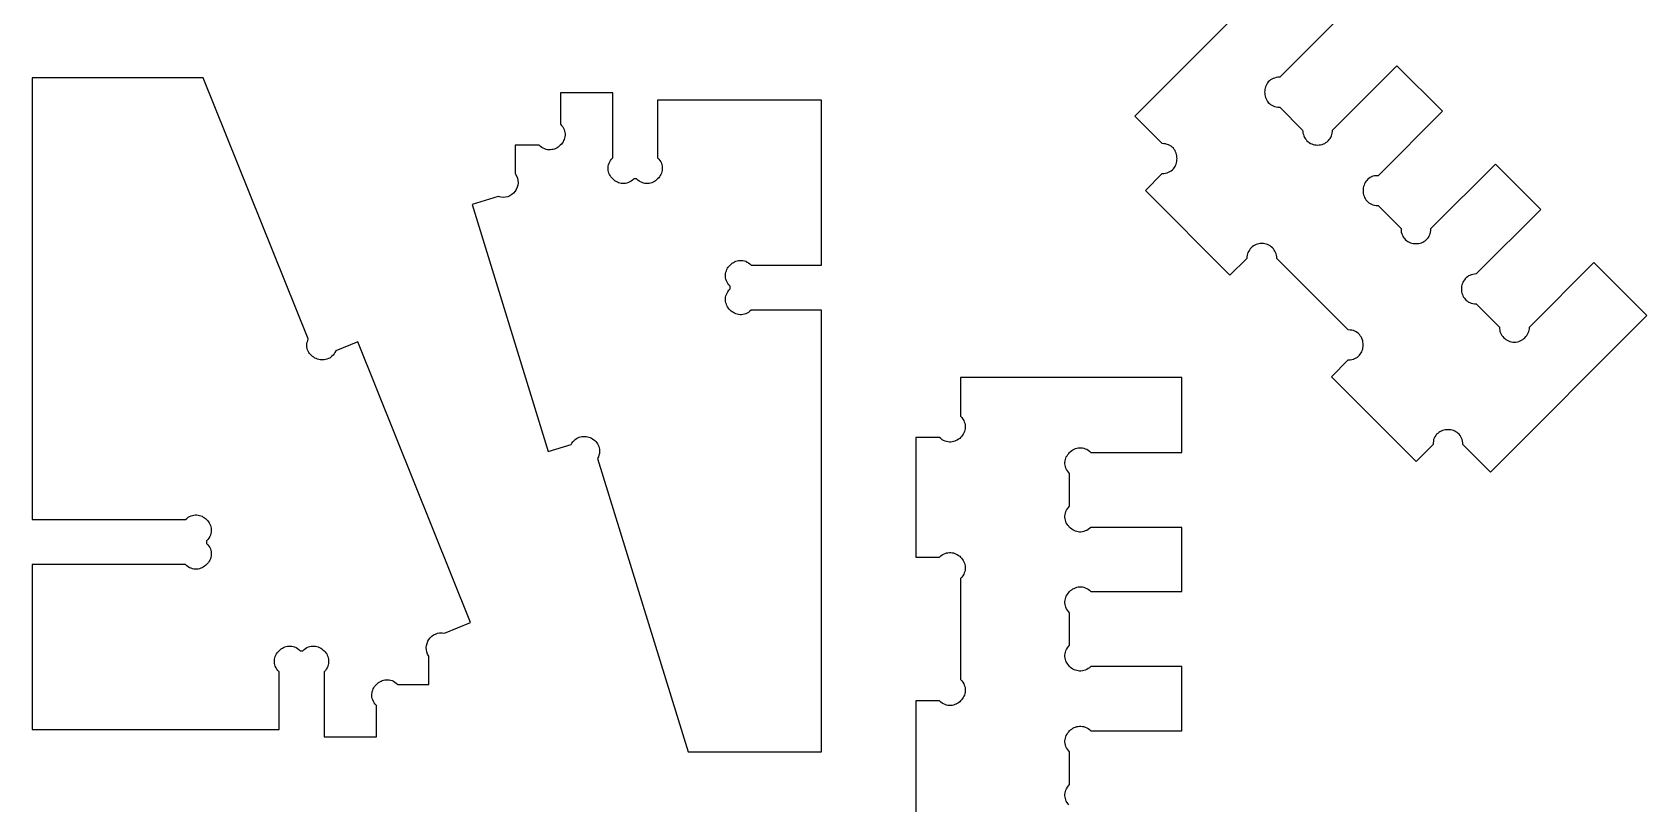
# Model space of a CAD drawing. Extents: x 105 to 1294, y 104 to 1295.
# Drawn here: x 1160.6 to 1268.4, y 962.3 to 1013.8 of the extents above; entities that cross this region are included whole.
import ezdxf

# ---------------------------------------------------------------- set-up
doc = ezdxf.new("R2010")
doc.units = 0
doc.layers.add('LAYER_1', color=62, linetype='CONTINUOUS')

msp = doc.modelspace()

# ---------------------------------------------------------------- linework, layer by layer
at = {"layer": 'LAYER_1'}
for points in [[(1248.23, 1015.06), (1243.93, 1010.75), (1243.81, 1010.75), (1243.69, 1010.73), (1243.59, 1010.7), (1243.49, 1010.67), (1243.4, 1010.62), (1243.32, 1010.57), (1243.24, 1010.51), (1243.17, 1010.44), (1243.12, 1010.37), (1243.06, 1010.29), (1243.02, 1010.21), (1242.99, 1010.12), (1242.96, 1010.03), (1242.94, 1009.94), (1242.93, 1009.85), (1242.92, 1009.75), (1242.93, 1009.66), (1242.94, 1009.57), (1242.96, 1009.48), (1242.99, 1009.39), (1243.02, 1009.3), (1243.06, 1009.22), (1243.12, 1009.14), (1243.17, 1009.07), (1243.24, 1009), (1243.32, 1008.94), (1243.4, 1008.89), (1243.49, 1008.84), (1243.59, 1008.8), (1243.69, 1008.78), (1243.81, 1008.76), (1243.93, 1008.76), (1245.46, 1007.22), (1245.47, 1007.12), (1245.48, 1007.02), (1245.51, 1006.92), (1245.54, 1006.83), (1245.58, 1006.74), (1245.63, 1006.66), (1245.69, 1006.59), (1245.75, 1006.51), (1245.83, 1006.45), (1245.9, 1006.39), (1245.98, 1006.34), (1246.07, 1006.3), (1246.16, 1006.27), (1246.26, 1006.24), (1246.36, 1006.23), (1246.46, 1006.22), (1246.56, 1006.23), (1246.66, 1006.24), (1246.76, 1006.27), (1246.85, 1006.3), (1246.94, 1006.34), (1247.02, 1006.39), (1247.1, 1006.45), (1247.17, 1006.51), (1247.23, 1006.59), (1247.29, 1006.66), (1247.34, 1006.74), (1247.38, 1006.83), (1247.41, 1006.92), (1247.44, 1007.02), (1247.45, 1007.12), (1247.46, 1007.22), (1251.76, 1011.52), (1254.8, 1008.49), (1250.5, 1004.18), (1250.37, 1004.18), (1250.26, 1004.16), (1250.16, 1004.14), (1250.06, 1004.1), (1249.97, 1004.05), (1249.89, 1004), (1249.81, 1003.94), (1249.75, 1003.87), (1249.69, 1003.8), (1249.64, 1003.72), (1249.59, 1003.64), (1249.56, 1003.55), (1249.53, 1003.46), (1249.51, 1003.37), (1249.5, 1003.28), (1249.5, 1003.19), (1249.5, 1003.09), (1249.51, 1003), (1249.53, 1002.91), (1249.56, 1002.82), (1249.59, 1002.73), (1249.64, 1002.65), (1249.69, 1002.57), (1249.75, 1002.5), (1249.81, 1002.43), (1249.89, 1002.37), (1249.97, 1002.32), (1250.06, 1002.27), (1250.16, 1002.24), (1250.26, 1002.21), (1250.37, 1002.19), (1250.5, 1002.19), (1252.03, 1000.65), (1252.04, 1000.53), (1252.05, 1000.42), (1252.08, 1000.31), (1252.12, 1000.21), (1252.16, 1000.12), (1252.21, 1000.04), (1252.28, 999.97), (1252.34, 999.9), (1252.42, 999.84), (1252.49, 999.79), (1252.58, 999.75), (1252.66, 999.71), (1252.75, 999.68), (1252.84, 999.66), (1252.94, 999.65), (1253.03, 999.65), (1253.12, 999.65), (1253.21, 999.66), (1253.31, 999.68), (1253.4, 999.71), (1253.48, 999.75), (1253.56, 999.79), (1253.64, 999.84), (1253.72, 999.9), (1253.78, 999.97), (1253.84, 1000.04), (1253.9, 1000.12), (1253.94, 1000.21), (1253.98, 1000.31), (1254, 1000.42), (1254.02, 1000.53), (1254.03, 1000.65), (1258.33, 1004.96), (1261.37, 1001.92), (1257.06, 997.62), (1256.94, 997.61), (1256.83, 997.59), (1256.72, 997.57), (1256.63, 997.53), (1256.54, 997.49), (1256.46, 997.43), (1256.38, 997.37), (1256.31, 997.3), (1256.26, 997.23), (1256.21, 997.15), (1256.16, 997.07), (1256.13, 996.98), (1256.1, 996.9), (1256.08, 996.8), (1256.07, 996.71), (1256.07, 996.62), (1256.07, 996.52), (1256.08, 996.43), (1256.1, 996.34), (1256.13, 996.25), (1256.16, 996.17), (1256.21, 996.08), (1256.26, 996), (1256.31, 995.93), (1256.38, 995.86), (1256.46, 995.8), (1256.54, 995.75), (1256.63, 995.71), (1256.72, 995.67), (1256.83, 995.64), (1256.94, 995.63), (1257.06, 995.62), (1258.6, 994.08), (1258.6, 993.97), (1258.62, 993.88), (1258.64, 993.78), (1258.68, 993.69), (1258.72, 993.6), (1258.77, 993.52), (1258.83, 993.44), (1258.89, 993.37), (1258.96, 993.31), (1259.04, 993.25), (1259.12, 993.2), (1259.21, 993.16), (1259.3, 993.12), (1259.4, 993.1), (1259.49, 993.08), (1259.6, 993.08), (1259.7, 993.08), (1259.8, 993.1), (1259.89, 993.12), (1259.99, 993.16), (1260.07, 993.2), (1260.16, 993.25), (1260.24, 993.31), (1260.31, 993.37), (1260.37, 993.44), (1260.43, 993.52), (1260.48, 993.6), (1260.52, 993.69), (1260.56, 993.78), (1260.58, 993.88), (1260.6, 993.97), (1260.6, 994.08), (1264.91, 998.38), (1268.44, 994.85), (1258, 984.4), (1256.16, 986.23), (1256.16, 986.35), (1256.14, 986.47), (1256.11, 986.57), (1256.08, 986.67), (1256.03, 986.76), (1255.98, 986.84), (1255.92, 986.92), (1255.85, 986.98), (1255.78, 987.04), (1255.7, 987.09), (1255.62, 987.14), (1255.53, 987.17), (1255.44, 987.2), (1255.35, 987.22), (1255.26, 987.23), (1255.16, 987.23), (1255.07, 987.23), (1254.98, 987.22), (1254.89, 987.2), (1254.8, 987.17), (1254.71, 987.14), (1254.63, 987.09), (1254.55, 987.04), (1254.48, 986.98), (1254.41, 986.92), (1254.35, 986.84), (1254.3, 986.76), (1254.25, 986.67), (1254.21, 986.57), (1254.19, 986.47), (1254.17, 986.35), (1254.17, 986.23), (1253.05, 985.11), (1247.39, 990.76), (1248.51, 991.88), (1248.63, 991.89), (1248.74, 991.91), (1248.85, 991.93), (1248.94, 991.97), (1249.03, 992.02), (1249.12, 992.07), (1249.19, 992.13), (1249.26, 992.2), (1249.31, 992.27), (1249.37, 992.35), (1249.41, 992.43), (1249.44, 992.52), (1249.47, 992.61), (1249.49, 992.7), (1249.5, 992.79), (1249.51, 992.89), (1249.5, 992.98), (1249.49, 993.07), (1249.47, 993.17), (1249.44, 993.26), (1249.41, 993.34), (1249.37, 993.42), (1249.31, 993.5), (1249.26, 993.58), (1249.19, 993.64), (1249.12, 993.7), (1249.03, 993.76), (1248.94, 993.8), (1248.85, 993.84), (1248.74, 993.87), (1248.63, 993.88), (1248.51, 993.89), (1243.73, 998.66), (1243.73, 998.77), (1243.71, 998.87), (1243.69, 998.96), (1243.65, 999.05), (1243.61, 999.14), (1243.56, 999.22), (1243.51, 999.3), (1243.44, 999.37), (1243.37, 999.43), (1243.29, 999.49), (1243.21, 999.54), (1243.12, 999.58), (1243.03, 999.62), (1242.94, 999.64), (1242.84, 999.66), (1242.73, 999.66), (1242.63, 999.66), (1242.53, 999.64), (1242.44, 999.62), (1242.35, 999.58), (1242.26, 999.54), (1242.18, 999.49), (1242.1, 999.43), (1242.03, 999.37), (1241.96, 999.3), (1241.91, 999.22), (1241.86, 999.14), (1241.81, 999.05), (1241.78, 998.96), (1241.76, 998.87), (1241.74, 998.77), (1241.74, 998.66), (1240.61, 997.54), (1234.96, 1003.2), (1236.08, 1004.32), (1236.2, 1004.33), (1236.31, 1004.35), (1236.42, 1004.37), (1236.51, 1004.41), (1236.6, 1004.45), (1236.69, 1004.51), (1236.76, 1004.57), (1236.83, 1004.63), (1236.88, 1004.71), (1236.94, 1004.79), (1236.98, 1004.87), (1237.01, 1004.95), (1237.04, 1005.04), (1237.06, 1005.13), (1237.07, 1005.23), (1237.08, 1005.32), (1237.07, 1005.41), (1237.06, 1005.51), (1237.04, 1005.6), (1237.01, 1005.69), (1236.98, 1005.77), (1236.94, 1005.86), (1236.88, 1005.93), (1236.83, 1006.01), (1236.76, 1006.07), (1236.69, 1006.14), (1236.6, 1006.19), (1236.51, 1006.23), (1236.42, 1006.27), (1236.31, 1006.3), (1236.2, 1006.31), (1236.08, 1006.32), (1234.25, 1008.15), (1244.69, 1018.6)], [(1229.84, 962.2), (1229.78, 962.27), (1229.73, 962.35), (1229.68, 962.44), (1229.65, 962.52), (1229.62, 962.61), (1229.6, 962.7), (1229.59, 962.8), (1229.59, 962.89), (1229.6, 962.99), (1229.62, 963.08), (1229.65, 963.18), (1229.69, 963.27), (1229.75, 963.37), (1229.82, 963.46), (1229.9, 963.55), (1229.9, 965.72), (1229.82, 965.81), (1229.75, 965.9), (1229.69, 965.99), (1229.65, 966.09), (1229.62, 966.18), (1229.6, 966.28), (1229.59, 966.37), (1229.59, 966.47), (1229.6, 966.56), (1229.62, 966.65), (1229.65, 966.74), (1229.68, 966.83), (1229.73, 966.91), (1229.78, 966.99), (1229.84, 967.06), (1229.9, 967.13), (1229.97, 967.19), (1230.04, 967.25), (1230.12, 967.3), (1230.2, 967.35), (1230.29, 967.38), (1230.38, 967.41), (1230.47, 967.43), (1230.56, 967.44), (1230.66, 967.44), (1230.75, 967.43), (1230.85, 967.41), (1230.94, 967.38), (1231.04, 967.34), (1231.13, 967.28), (1231.22, 967.21), (1231.31, 967.13), (1237.4, 967.13), (1237.4, 971.43), (1231.31, 971.43), (1231.22, 971.34), (1231.13, 971.28), (1231.04, 971.22), (1230.94, 971.18), (1230.85, 971.15), (1230.75, 971.13), (1230.66, 971.12), (1230.56, 971.12), (1230.47, 971.13), (1230.38, 971.15), (1230.29, 971.17), (1230.2, 971.21), (1230.12, 971.25), (1230.04, 971.3), (1229.97, 971.36), (1229.9, 971.43), (1229.84, 971.49), (1229.78, 971.57), (1229.73, 971.65), (1229.68, 971.73), (1229.65, 971.81), (1229.62, 971.9), (1229.6, 971.99), (1229.59, 972.09), (1229.59, 972.18), (1229.6, 972.28), (1229.62, 972.37), (1229.65, 972.47), (1229.69, 972.56), (1229.75, 972.66), (1229.82, 972.75), (1229.9, 972.84), (1229.9, 975.01), (1229.82, 975.1), (1229.75, 975.19), (1229.69, 975.28), (1229.65, 975.38), (1229.62, 975.47), (1229.6, 975.57), (1229.59, 975.67), (1229.59, 975.76), (1229.6, 975.85), (1229.62, 975.95), (1229.65, 976.04), (1229.68, 976.12), (1229.73, 976.2), (1229.78, 976.28), (1229.84, 976.36), (1229.9, 976.43), (1229.97, 976.49), (1230.04, 976.55), (1230.12, 976.6), (1230.2, 976.64), (1230.29, 976.68), (1230.38, 976.71), (1230.47, 976.73), (1230.56, 976.74), (1230.66, 976.74), (1230.75, 976.73), (1230.85, 976.71), (1230.94, 976.68), (1231.04, 976.63), (1231.13, 976.58), (1231.22, 976.51), (1231.31, 976.43), (1237.4, 976.43), (1237.4, 980.71), (1231.31, 980.71), (1231.22, 980.63), (1231.13, 980.56), (1231.04, 980.51), (1230.94, 980.47), (1230.85, 980.43), (1230.75, 980.41), (1230.66, 980.4), (1230.56, 980.4), (1230.47, 980.41), (1230.38, 980.43), (1230.29, 980.46), (1230.2, 980.5), (1230.12, 980.54), (1230.04, 980.59), (1229.97, 980.65), (1229.9, 980.71), (1229.84, 980.78), (1229.78, 980.86), (1229.73, 980.93), (1229.68, 981.02), (1229.65, 981.1), (1229.62, 981.19), (1229.6, 981.28), (1229.59, 981.38), (1229.59, 981.47), (1229.6, 981.57), (1229.62, 981.66), (1229.65, 981.76), (1229.69, 981.85), (1229.75, 981.94), (1229.82, 982.04), (1229.9, 982.13), (1229.9, 984.3), (1229.82, 984.39), (1229.75, 984.48), (1229.69, 984.58), (1229.65, 984.67), (1229.62, 984.77), (1229.6, 984.86), (1229.59, 984.96), (1229.59, 985.05), (1229.6, 985.15), (1229.62, 985.24), (1229.65, 985.33), (1229.68, 985.41), (1229.73, 985.49), (1229.78, 985.57), (1229.84, 985.65), (1229.9, 985.71), (1229.97, 985.78), (1230.04, 985.84), (1230.12, 985.89), (1230.2, 985.93), (1230.29, 985.97), (1230.38, 985.99), (1230.47, 986.01), (1230.56, 986.02), (1230.66, 986.02), (1230.75, 986.01), (1230.85, 985.99), (1230.94, 985.96), (1231.04, 985.92), (1231.13, 985.86), (1231.22, 985.8), (1231.31, 985.71), (1237.4, 985.71), (1237.4, 990.72), (1222.62, 990.72), (1222.62, 988.13), (1222.71, 988.04), (1222.77, 987.94), (1222.83, 987.85), (1222.87, 987.76), (1222.9, 987.66), (1222.92, 987.56), (1222.93, 987.47), (1222.93, 987.38), (1222.92, 987.28), (1222.9, 987.19), (1222.88, 987.1), (1222.84, 987.02), (1222.8, 986.93), (1222.74, 986.86), (1222.69, 986.78), (1222.62, 986.71), (1222.56, 986.65), (1222.48, 986.59), (1222.4, 986.54), (1222.32, 986.5), (1222.23, 986.46), (1222.15, 986.43), (1222.06, 986.41), (1221.96, 986.4), (1221.87, 986.4), (1221.77, 986.41), (1221.68, 986.43), (1221.58, 986.46), (1221.49, 986.51), (1221.39, 986.56), (1221.3, 986.63), (1221.21, 986.71), (1219.63, 986.71), (1219.63, 978.72), (1221.21, 978.72), (1221.3, 978.8), (1221.39, 978.87), (1221.49, 978.92), (1221.58, 978.96), (1221.68, 979), (1221.77, 979.02), (1221.87, 979.03), (1221.96, 979.03), (1222.06, 979.01), (1222.15, 979), (1222.23, 978.97), (1222.32, 978.93), (1222.4, 978.89), (1222.48, 978.84), (1222.56, 978.78), (1222.62, 978.72), (1222.69, 978.65), (1222.74, 978.57), (1222.8, 978.5), (1222.84, 978.41), (1222.88, 978.33), (1222.9, 978.24), (1222.92, 978.15), (1222.93, 978.05), (1222.93, 977.96), (1222.92, 977.86), (1222.9, 977.77), (1222.87, 977.67), (1222.83, 977.58), (1222.77, 977.48), (1222.71, 977.39), (1222.62, 977.3), (1222.62, 970.55), (1222.71, 970.46), (1222.77, 970.37), (1222.83, 970.27), (1222.87, 970.18), (1222.9, 970.08), (1222.92, 969.99), (1222.93, 969.89), (1222.93, 969.8), (1222.92, 969.7), (1222.9, 969.61), (1222.88, 969.52), (1222.84, 969.44), (1222.8, 969.35), (1222.74, 969.28), (1222.69, 969.2), (1222.62, 969.13), (1222.56, 969.07), (1222.48, 969.01), (1222.4, 968.96), (1222.32, 968.92), (1222.23, 968.88), (1222.15, 968.85), (1222.06, 968.83), (1221.96, 968.82), (1221.87, 968.82), (1221.77, 968.83), (1221.68, 968.85), (1221.58, 968.89), (1221.49, 968.93), (1221.39, 968.98), (1221.3, 969.05), (1221.21, 969.14), (1219.63, 969.14), (1219.63, 961.13)]]:
    msp.add_lwpolyline(points, dxfattribs=at)
for points in [[(1160.63, 978.23), (1160.63, 967.23), (1177.11, 967.23), (1177.11, 971.07), (1177.03, 971.16), (1176.96, 971.25), (1176.91, 971.34), (1176.86, 971.44), (1176.83, 971.53), (1176.81, 971.63), (1176.8, 971.72), (1176.8, 971.82), (1176.81, 971.91), (1176.83, 972), (1176.86, 972.09), (1176.9, 972.18), (1176.94, 972.26), (1176.99, 972.34), (1177.05, 972.41), (1177.11, 972.48), (1177.18, 972.54), (1177.25, 972.6), (1177.33, 972.65), (1177.41, 972.7), (1177.5, 972.73), (1177.59, 972.76), (1177.68, 972.78), (1177.77, 972.79), (1177.87, 972.79), (1177.96, 972.78), (1178.06, 972.76), (1178.15, 972.73), (1178.25, 972.69), (1178.34, 972.63), (1178.43, 972.56), (1178.52, 972.48), (1178.69, 972.48), (1178.78, 972.56), (1178.88, 972.63), (1178.97, 972.69), (1179.07, 972.73), (1179.16, 972.76), (1179.26, 972.78), (1179.35, 972.79), (1179.45, 972.79), (1179.54, 972.78), (1179.63, 972.76), (1179.72, 972.73), (1179.81, 972.7), (1179.89, 972.65), (1179.97, 972.6), (1180.04, 972.54), (1180.11, 972.48), (1180.18, 972.41), (1180.23, 972.34), (1180.29, 972.26), (1180.33, 972.18), (1180.37, 972.09), (1180.39, 972), (1180.41, 971.91), (1180.42, 971.82), (1180.42, 971.72), (1180.41, 971.63), (1180.39, 971.53), (1180.36, 971.44), (1180.32, 971.34), (1180.26, 971.25), (1180.2, 971.16), (1180.11, 971.07), (1180.11, 966.73), (1183.61, 966.73), (1183.61, 968.82), (1183.53, 968.91), (1183.46, 969), (1183.41, 969.09), (1183.37, 969.19), (1183.33, 969.28), (1183.31, 969.38), (1183.3, 969.48), (1183.3, 969.57), (1183.32, 969.66), (1183.33, 969.75), (1183.36, 969.84), (1183.4, 969.93), (1183.44, 970.01), (1183.49, 970.09), (1183.55, 970.16), (1183.61, 970.23), (1183.68, 970.3), (1183.76, 970.35), (1183.84, 970.4), (1183.92, 970.45), (1184, 970.48), (1184.09, 970.51), (1184.18, 970.53), (1184.28, 970.54), (1184.37, 970.54), (1184.47, 970.53), (1184.56, 970.51), (1184.66, 970.48), (1184.75, 970.44), (1184.85, 970.38), (1184.94, 970.31), (1185.03, 970.23), (1187.11, 970.23), (1187.11, 972.11), (1187.03, 972.25), (1186.98, 972.4), (1186.95, 972.54), (1186.94, 972.69), (1186.95, 972.83), (1186.99, 972.97), (1187.04, 973.11), (1187.11, 973.23), (1187.2, 973.34), (1187.3, 973.44), (1187.42, 973.53), (1187.55, 973.59), (1187.68, 973.64), (1187.83, 973.67), (1187.99, 973.67), (1188.15, 973.65), (1189.9, 974.35), (1182.36, 993.09), (1180.89, 992.5), (1180.84, 992.39), (1180.78, 992.3), (1180.72, 992.21), (1180.64, 992.13), (1180.57, 992.07), (1180.49, 992.01), (1180.4, 991.97), (1180.31, 991.93), (1180.22, 991.91), (1180.13, 991.89), (1180.04, 991.89), (1179.95, 991.89), (1179.85, 991.9), (1179.76, 991.91), (1179.67, 991.94), (1179.58, 991.97), (1179.5, 992.01), (1179.42, 992.06), (1179.34, 992.11), (1179.27, 992.17), (1179.21, 992.24), (1179.15, 992.31), (1179.09, 992.39), (1179.05, 992.47), (1179.01, 992.56), (1178.99, 992.65), (1178.97, 992.75), (1178.97, 992.85), (1178.97, 992.96), (1178.99, 993.06), (1179.02, 993.17), (1179.06, 993.29), (1172.05, 1010.71), (1160.63, 1010.71), (1160.63, 981.23), (1170.86, 981.23), (1170.95, 981.31), (1171.04, 981.38), (1171.13, 981.44), (1171.23, 981.48), (1171.32, 981.51), (1171.42, 981.53), (1171.52, 981.54), (1171.61, 981.54), (1171.7, 981.53), (1171.79, 981.51), (1171.88, 981.48), (1171.97, 981.45), (1172.05, 981.4), (1172.13, 981.35), (1172.2, 981.3), (1172.27, 981.23), (1172.34, 981.16), (1172.39, 981.09), (1172.44, 981.01), (1172.49, 980.93), (1172.52, 980.84), (1172.55, 980.75), (1172.57, 980.66), (1172.58, 980.57), (1172.58, 980.48), (1172.57, 980.38), (1172.55, 980.29), (1172.52, 980.19), (1172.48, 980.1), (1172.42, 980), (1172.35, 979.91), (1172.27, 979.82), (1172.27, 979.64), (1172.35, 979.55), (1172.42, 979.46), (1172.48, 979.37), (1172.52, 979.27), (1172.55, 979.18), (1172.57, 979.08), (1172.58, 978.99), (1172.58, 978.89), (1172.57, 978.8), (1172.55, 978.71), (1172.52, 978.62), (1172.49, 978.53), (1172.44, 978.45), (1172.39, 978.37), (1172.34, 978.3), (1172.27, 978.23), (1172.2, 978.17), (1172.13, 978.11), (1172.05, 978.06), (1171.97, 978.01), (1171.88, 977.98), (1171.79, 977.95), (1171.7, 977.93), (1171.61, 977.92), (1171.52, 977.92), (1171.42, 977.93), (1171.32, 977.95), (1171.23, 977.98), (1171.13, 978.02), (1171.04, 978.08), (1170.95, 978.15), (1170.86, 978.23)], [(1202.39, 1005.38), (1202.47, 1005.29), (1202.54, 1005.2), (1202.6, 1005.1), (1202.64, 1005.01), (1202.67, 1004.91), (1202.69, 1004.82), (1202.7, 1004.72), (1202.7, 1004.63), (1202.69, 1004.53), (1202.67, 1004.44), (1202.64, 1004.35), (1202.61, 1004.27), (1202.56, 1004.19), (1202.51, 1004.11), (1202.46, 1004.03), (1202.39, 1003.97), (1202.32, 1003.9), (1202.25, 1003.84), (1202.17, 1003.79), (1202.09, 1003.75), (1202, 1003.71), (1201.91, 1003.69), (1201.82, 1003.67), (1201.73, 1003.66), (1201.64, 1003.66), (1201.54, 1003.67), (1201.44, 1003.69), (1201.35, 1003.72), (1201.25, 1003.76), (1201.16, 1003.82), (1201.07, 1003.88), (1200.98, 1003.97), (1200.81, 1003.97), (1200.72, 1003.88), (1200.63, 1003.82), (1200.53, 1003.76), (1200.44, 1003.72), (1200.34, 1003.69), (1200.25, 1003.67), (1200.15, 1003.66), (1200.06, 1003.66), (1199.96, 1003.67), (1199.87, 1003.69), (1199.78, 1003.71), (1199.7, 1003.75), (1199.62, 1003.79), (1199.54, 1003.84), (1199.46, 1003.9), (1199.39, 1003.97), (1199.33, 1004.03), (1199.27, 1004.11), (1199.22, 1004.19), (1199.18, 1004.27), (1199.14, 1004.35), (1199.11, 1004.44), (1199.09, 1004.53), (1199.08, 1004.63), (1199.08, 1004.72), (1199.09, 1004.82), (1199.11, 1004.91), (1199.15, 1005.01), (1199.19, 1005.1), (1199.25, 1005.2), (1199.31, 1005.29), (1199.4, 1005.38), (1199.4, 1009.71), (1195.9, 1009.71), (1195.9, 1007.63), (1195.98, 1007.54), (1196.05, 1007.45), (1196.1, 1007.35), (1196.15, 1007.26), (1196.18, 1007.16), (1196.2, 1007.07), (1196.21, 1006.97), (1196.21, 1006.88), (1196.19, 1006.78), (1196.18, 1006.69), (1196.15, 1006.6), (1196.11, 1006.52), (1196.07, 1006.44), (1196.02, 1006.36), (1195.96, 1006.28), (1195.89, 1006.21), (1195.82, 1006.15), (1195.75, 1006.09), (1195.67, 1006.04), (1195.59, 1006), (1195.5, 1005.96), (1195.41, 1005.93), (1195.32, 1005.92), (1195.23, 1005.91), (1195.13, 1005.9), (1195.04, 1005.91), (1194.94, 1005.93), (1194.85, 1005.97), (1194.75, 1006.01), (1194.66, 1006.06), (1194.57, 1006.13), (1194.48, 1006.21), (1192.87, 1006.21), (1192.87, 1004.33), (1192.96, 1004.18), (1193.03, 1004.02), (1193.06, 1003.87), (1193.07, 1003.71), (1193.05, 1003.55), (1193.01, 1003.41), (1192.95, 1003.27), (1192.87, 1003.14), (1192.77, 1003.02), (1192.66, 1002.92), (1192.53, 1002.84), (1192.39, 1002.78), (1192.23, 1002.74), (1192.07, 1002.73), (1191.91, 1002.74), (1191.73, 1002.79), (1190, 1002.26), (1195.09, 985.77), (1196.61, 986.23), (1196.67, 986.34), (1196.74, 986.43), (1196.82, 986.51), (1196.89, 986.58), (1196.98, 986.64), (1197.06, 986.69), (1197.15, 986.73), (1197.24, 986.75), (1197.33, 986.77), (1197.43, 986.78), (1197.52, 986.78), (1197.61, 986.77), (1197.7, 986.75), (1197.79, 986.73), (1197.88, 986.7), (1197.97, 986.66), (1198.05, 986.61), (1198.12, 986.56), (1198.2, 986.5), (1198.26, 986.43), (1198.32, 986.36), (1198.37, 986.28), (1198.42, 986.2), (1198.46, 986.11), (1198.49, 986.02), (1198.5, 985.93), (1198.51, 985.83), (1198.51, 985.73), (1198.5, 985.63), (1198.47, 985.52), (1198.43, 985.41), (1198.38, 985.3), (1204.43, 965.73), (1213.33, 965.73), (1213.33, 995.21), (1208.64, 995.21), (1208.55, 995.13), (1208.46, 995.06), (1208.37, 995.01), (1208.27, 994.97), (1208.18, 994.93), (1208.08, 994.91), (1207.99, 994.9), (1207.89, 994.9), (1207.8, 994.91), (1207.71, 994.93), (1207.62, 994.96), (1207.53, 995), (1207.45, 995.04), (1207.37, 995.09), (1207.3, 995.15), (1207.23, 995.21), (1207.17, 995.28), (1207.11, 995.36), (1207.06, 995.43), (1207.02, 995.52), (1206.98, 995.6), (1206.95, 995.69), (1206.93, 995.78), (1206.92, 995.88), (1206.92, 995.97), (1206.93, 996.07), (1206.95, 996.16), (1206.98, 996.26), (1207.03, 996.35), (1207.08, 996.44), (1207.15, 996.54), (1207.23, 996.63), (1207.23, 996.8), (1207.15, 996.89), (1207.08, 996.99), (1207.03, 997.08), (1206.98, 997.17), (1206.95, 997.27), (1206.93, 997.37), (1206.92, 997.46), (1206.92, 997.56), (1206.93, 997.65), (1206.95, 997.74), (1206.98, 997.83), (1207.02, 997.91), (1207.06, 998), (1207.11, 998.07), (1207.17, 998.15), (1207.23, 998.22), (1207.3, 998.28), (1207.37, 998.34), (1207.45, 998.39), (1207.53, 998.43), (1207.62, 998.47), (1207.71, 998.5), (1207.8, 998.52), (1207.89, 998.53), (1207.99, 998.53), (1208.08, 998.52), (1208.18, 998.5), (1208.27, 998.47), (1208.37, 998.42), (1208.46, 998.37), (1208.55, 998.3), (1208.64, 998.22), (1213.33, 998.22), (1213.33, 1009.22), (1202.39, 1009.22)]]:
    msp.add_lwpolyline(points, close=True, dxfattribs=at)

doc.saveas('drawing.dxf')
